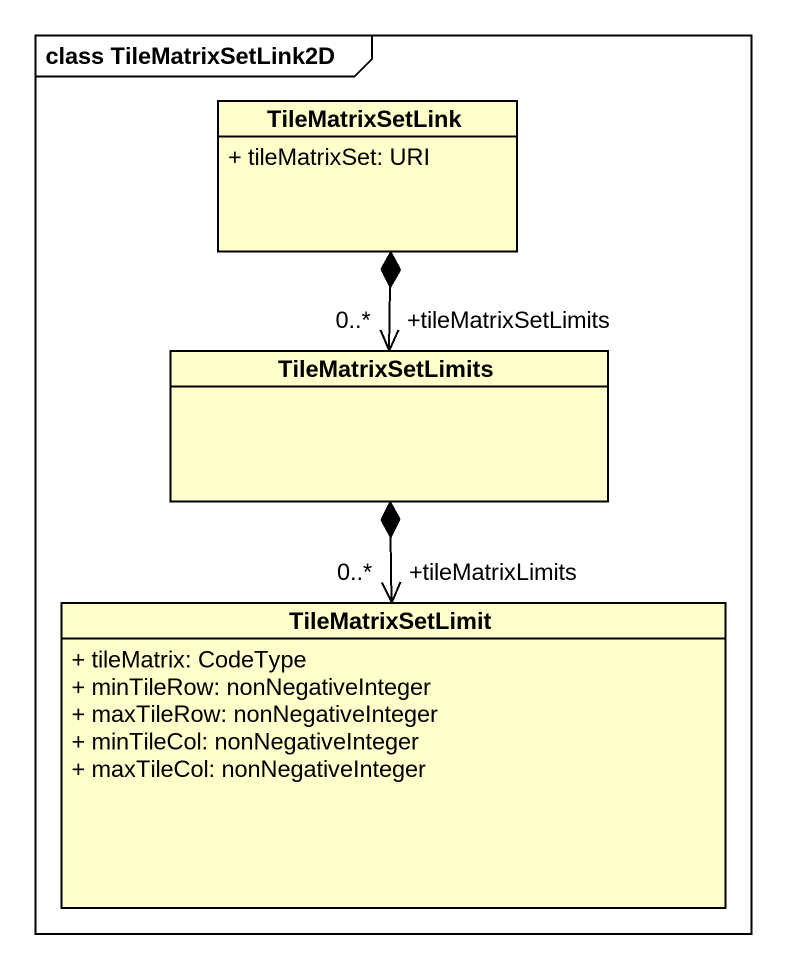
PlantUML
@startuml
mainframe class TileMatrixSetLink2D
hide circle
hide empty members
skinparam classAttributeIconSize 0
class TileMatrixSetLink {
  + tileMatrixSet: URI
}
class TileMatrixSetLimits
class TileMatrixSetLimit {
  + tileMatrix: CodeType
  + minTileRow: nonNegativeInteger
  + maxTileRow: nonNegativeInteger
  + minTileCol: nonNegativeInteger
  + maxTileCol: nonNegativeInteger
}
TileMatrixSetLimits "+tileMatrixSetLimits\n0..*" <-up-* TileMatrixSetLink
TileMatrixSetLimit "+tileMatrixLimits\n0..*" <-up-* TileMatrixSetLimits
@enduml
